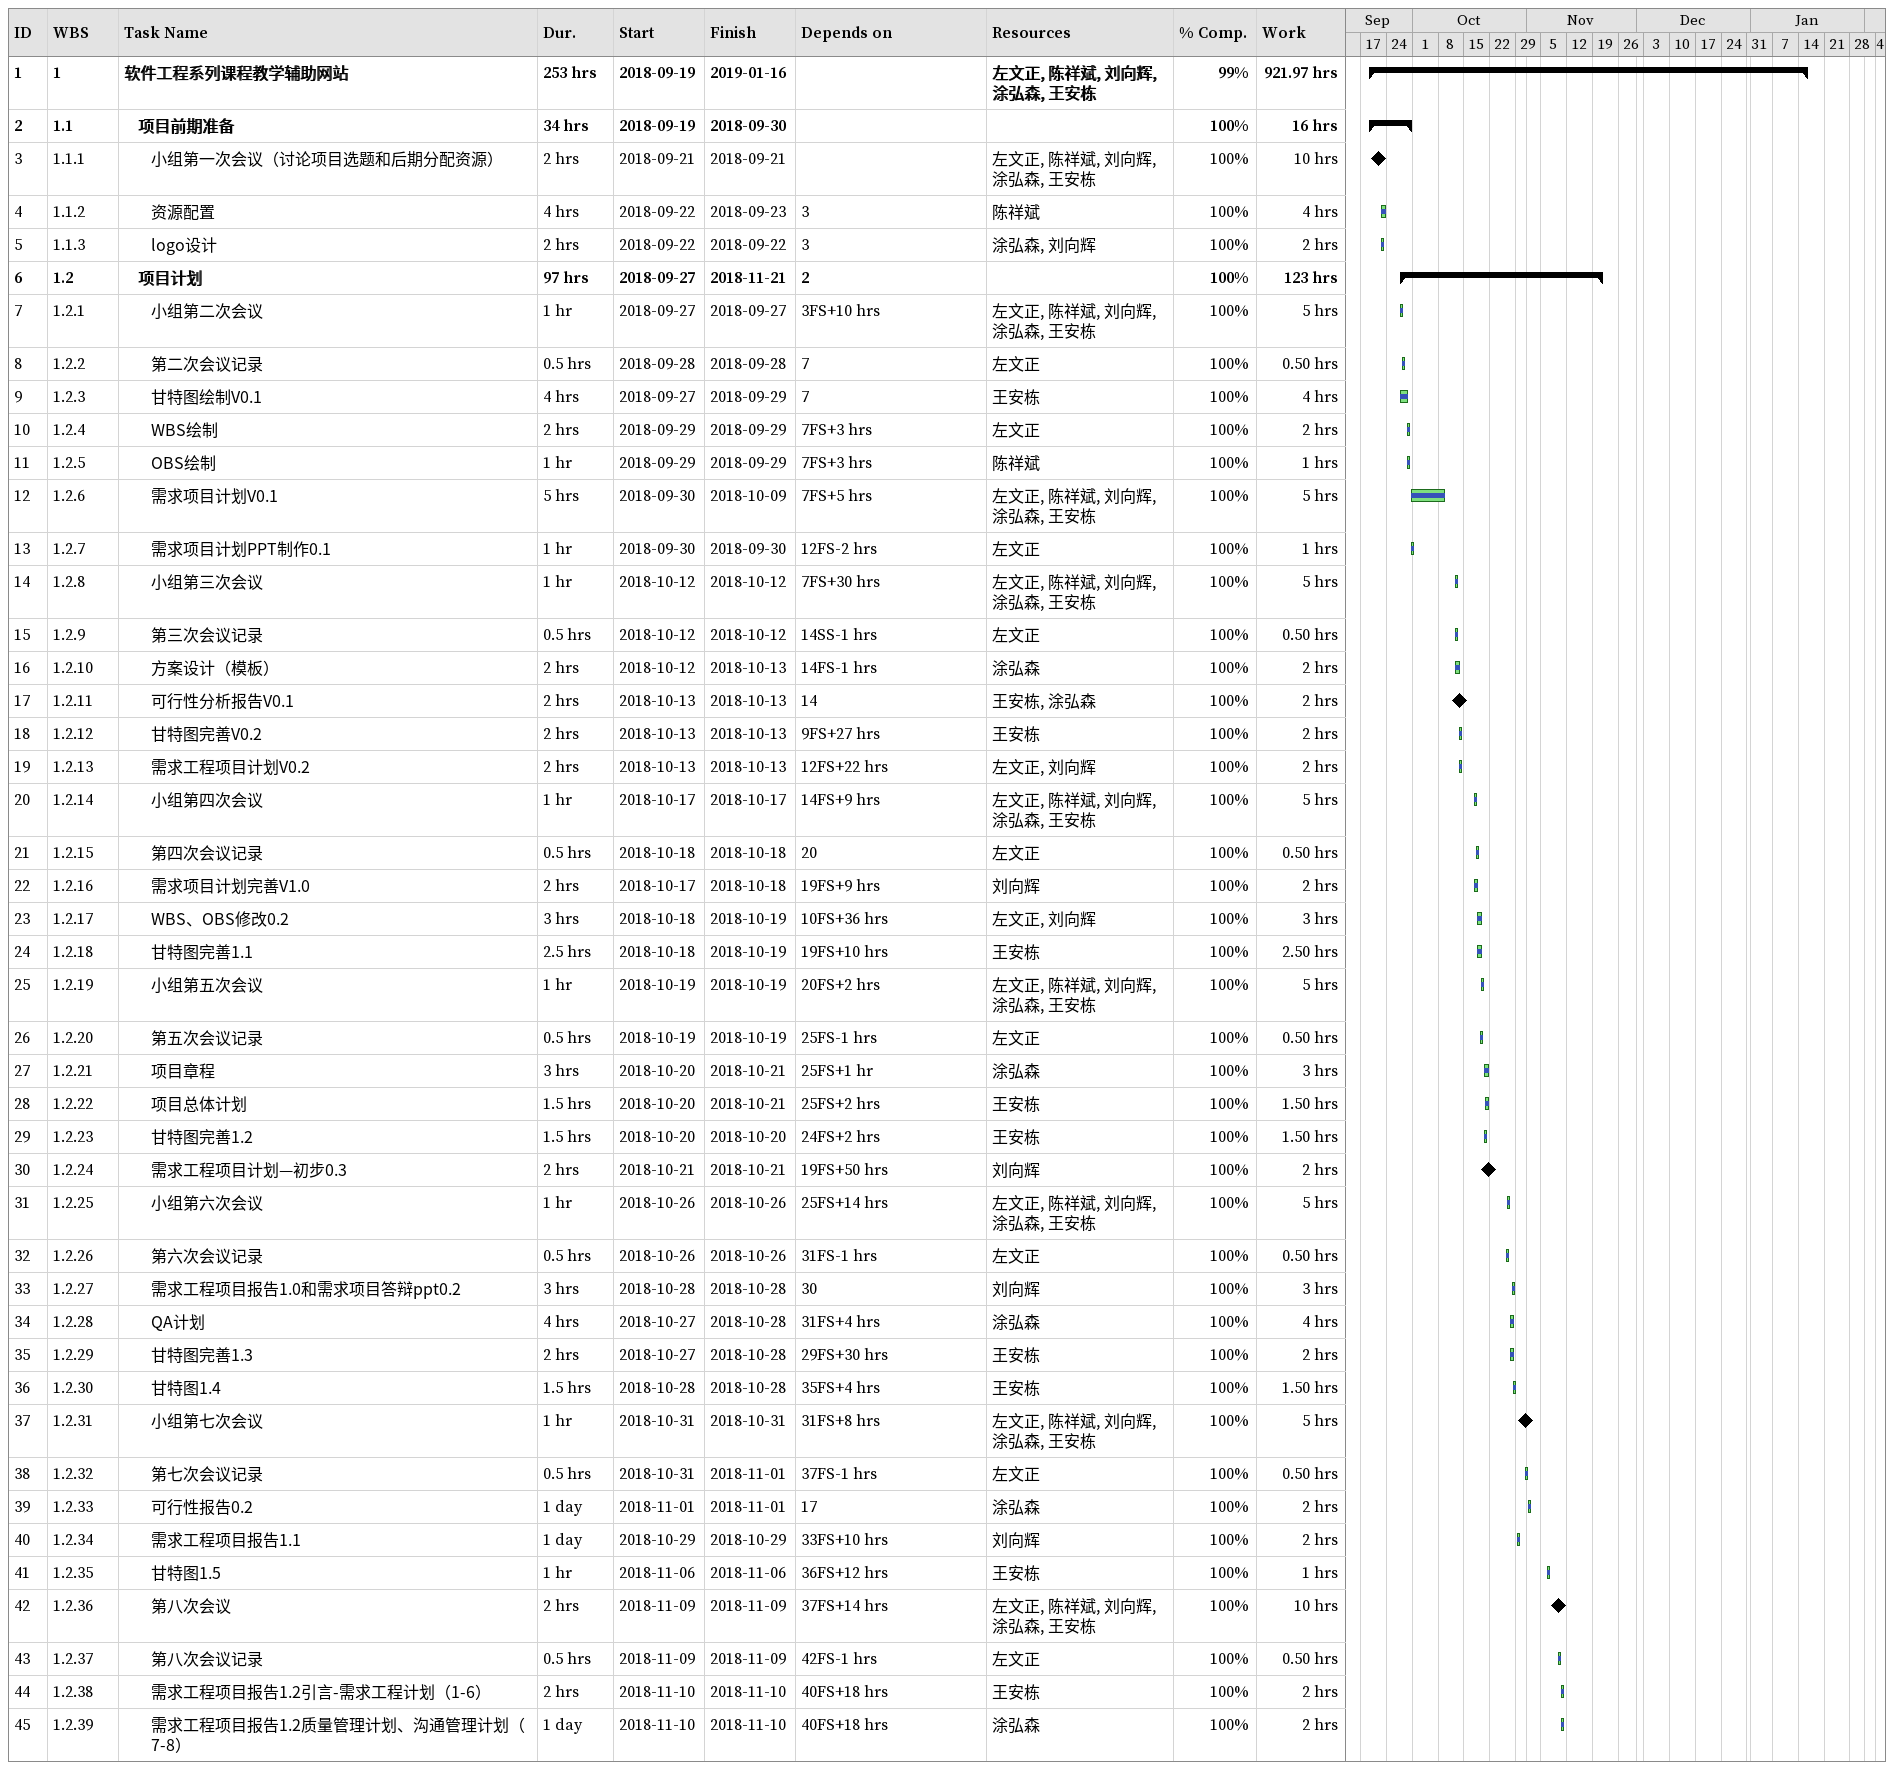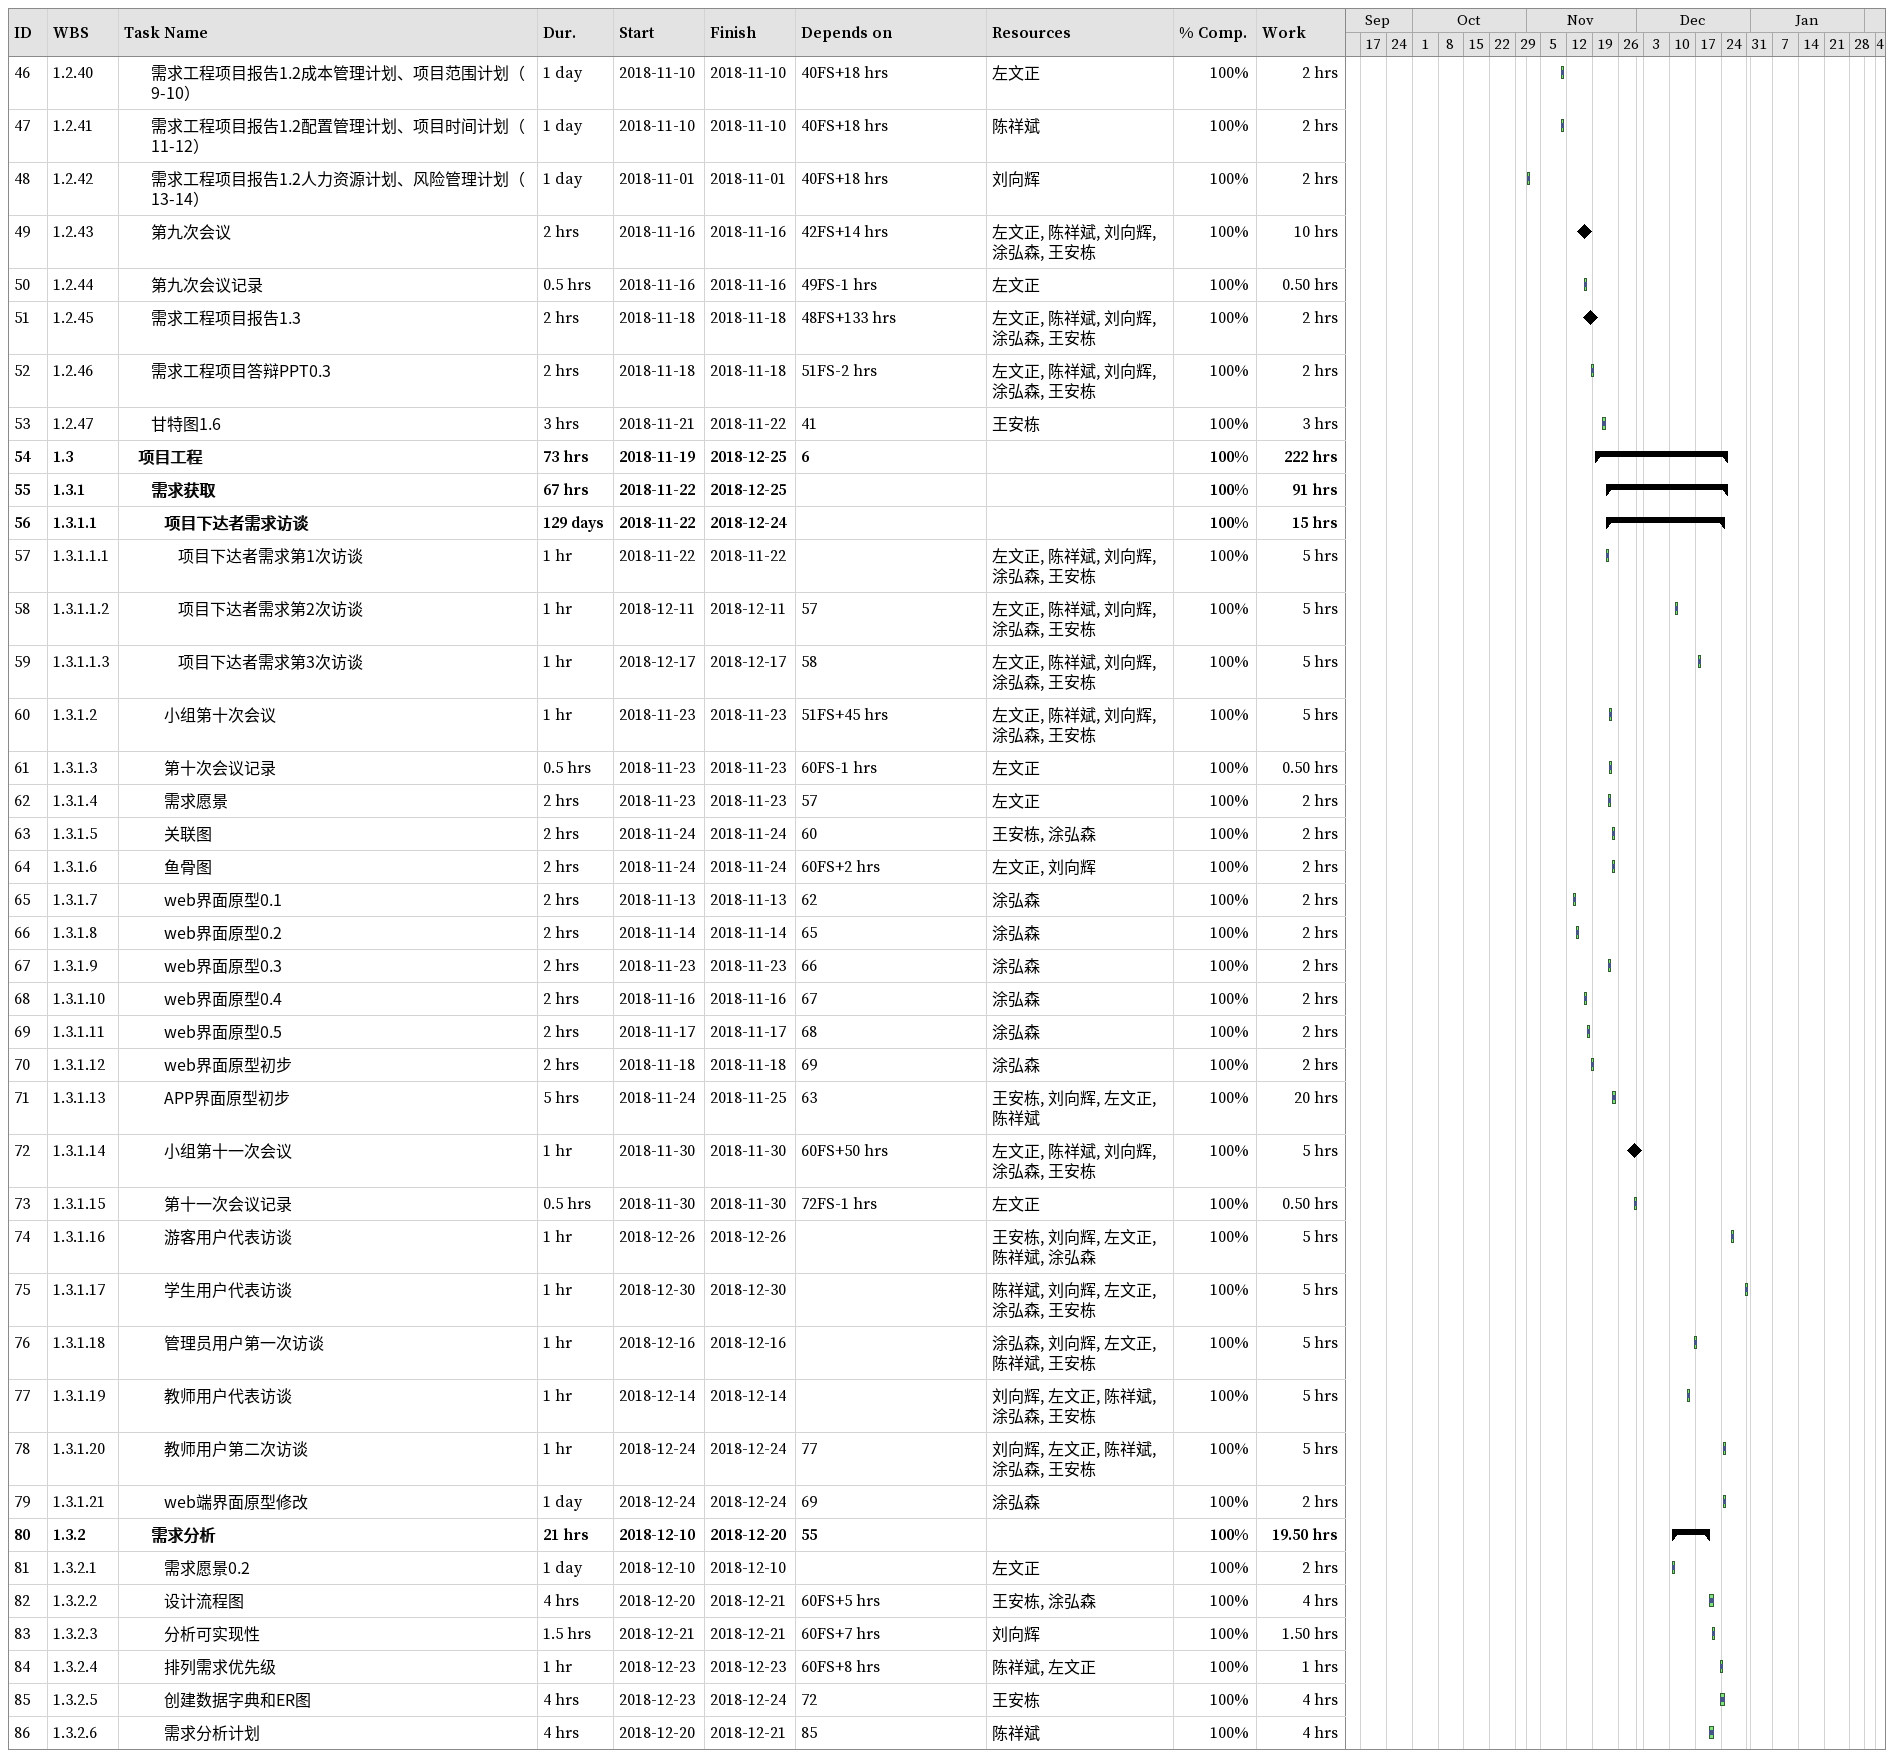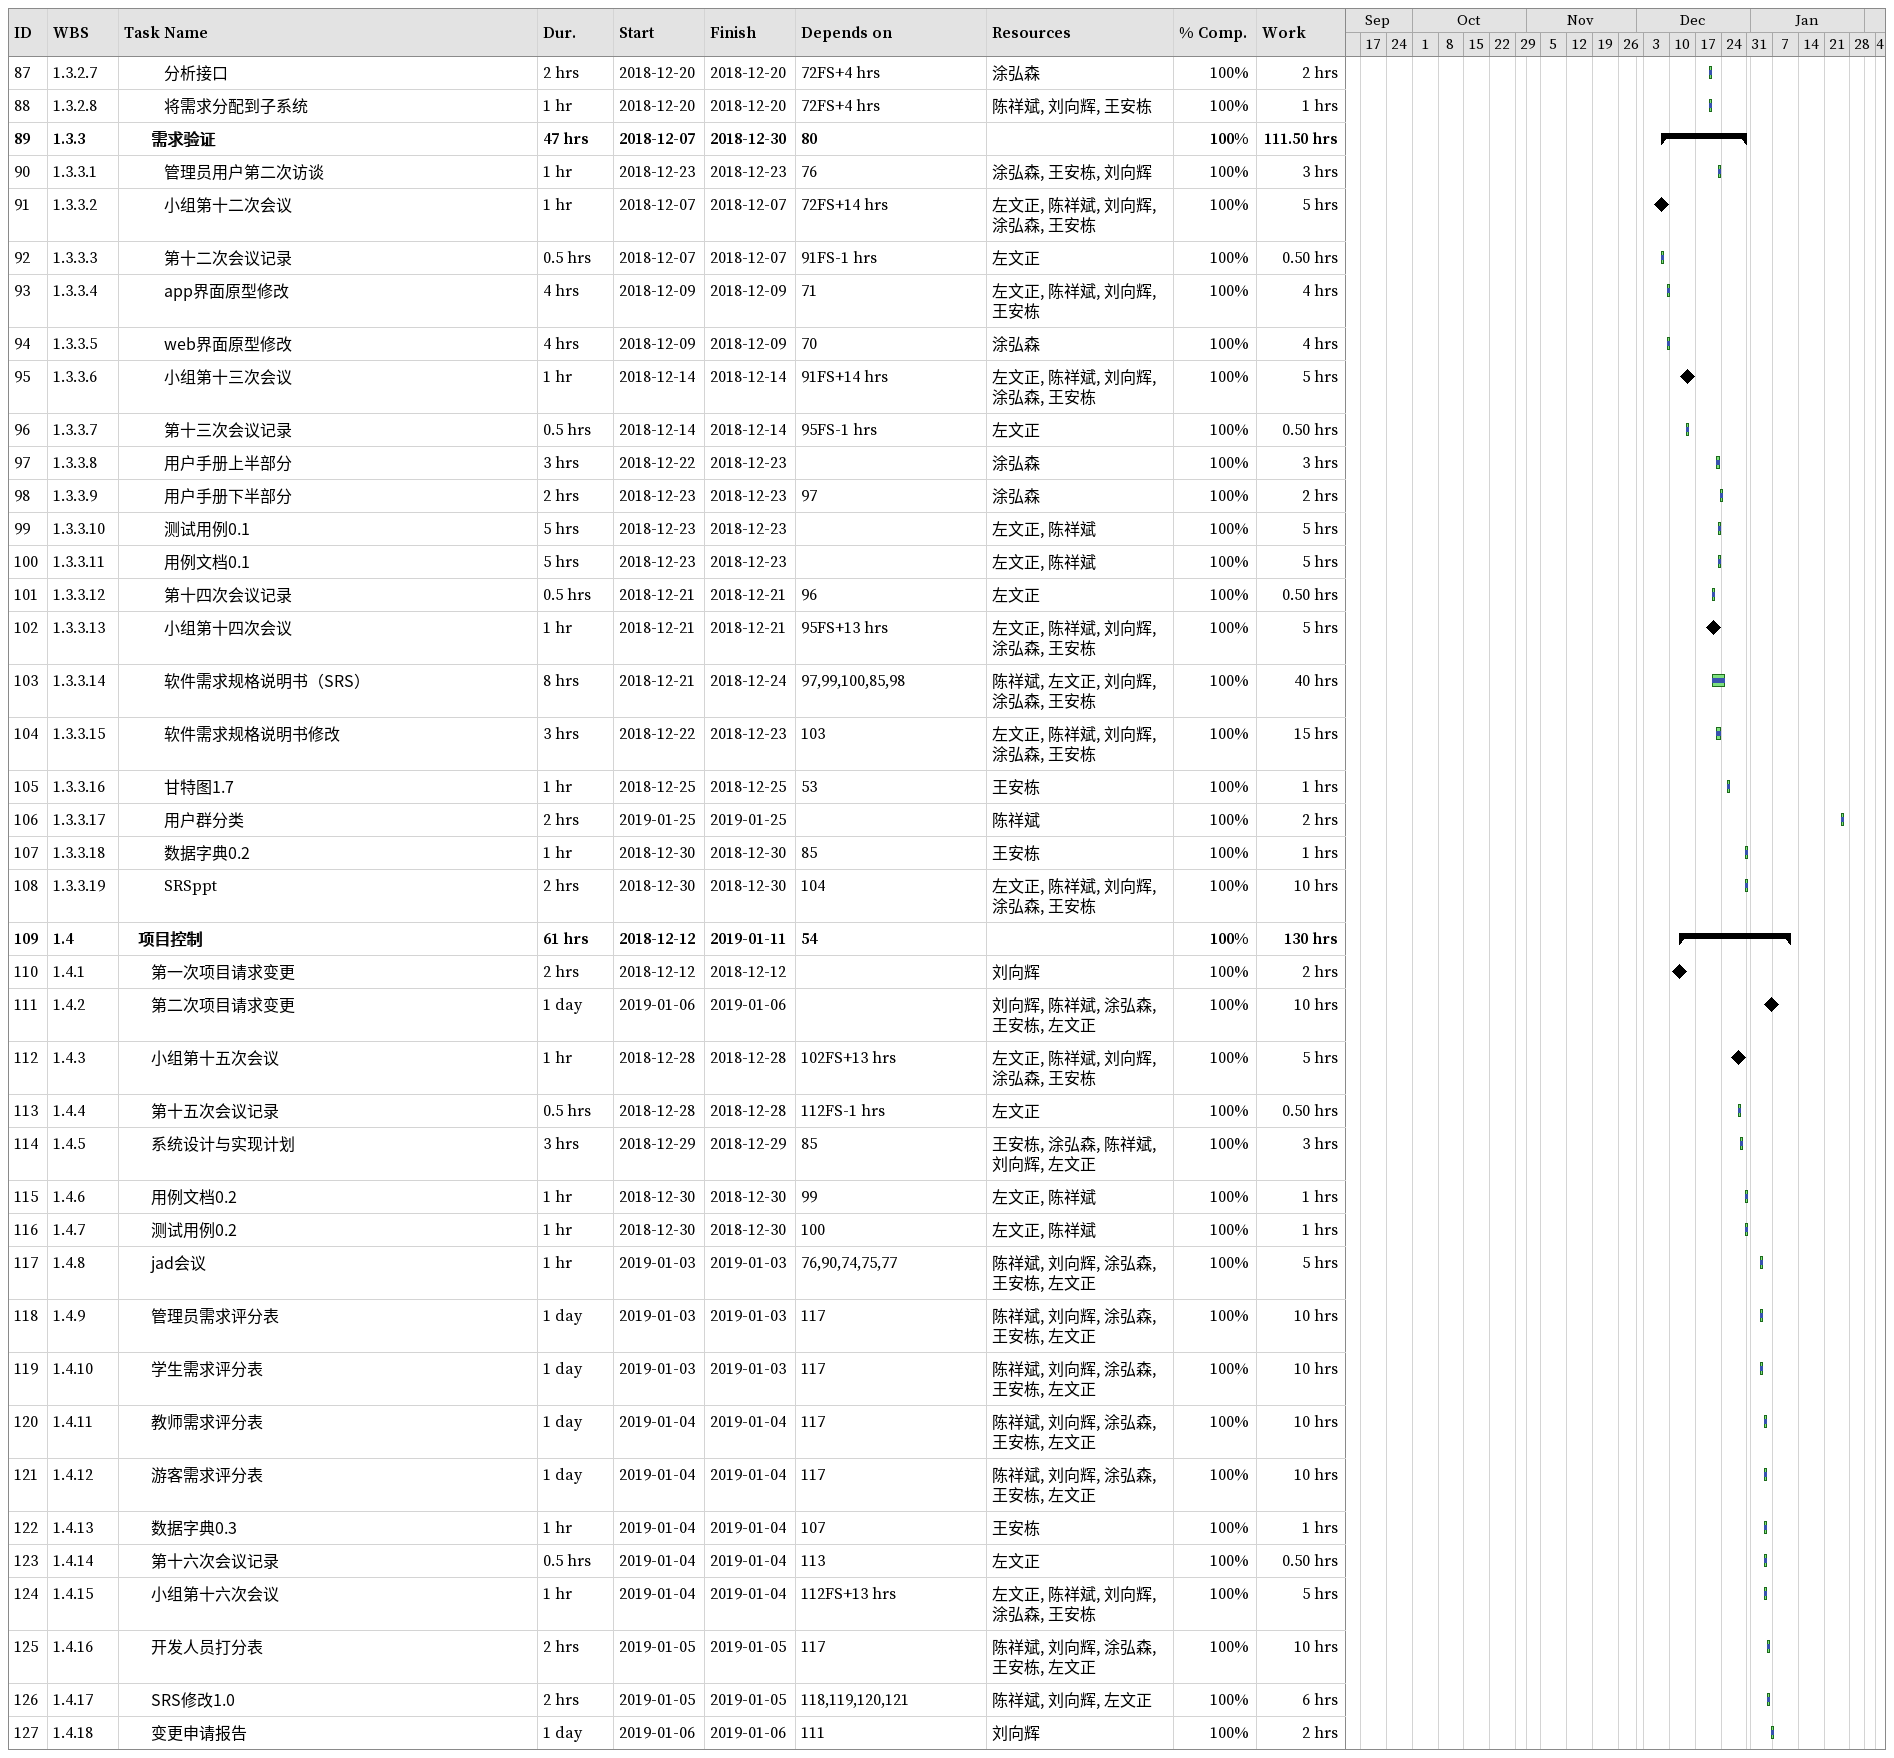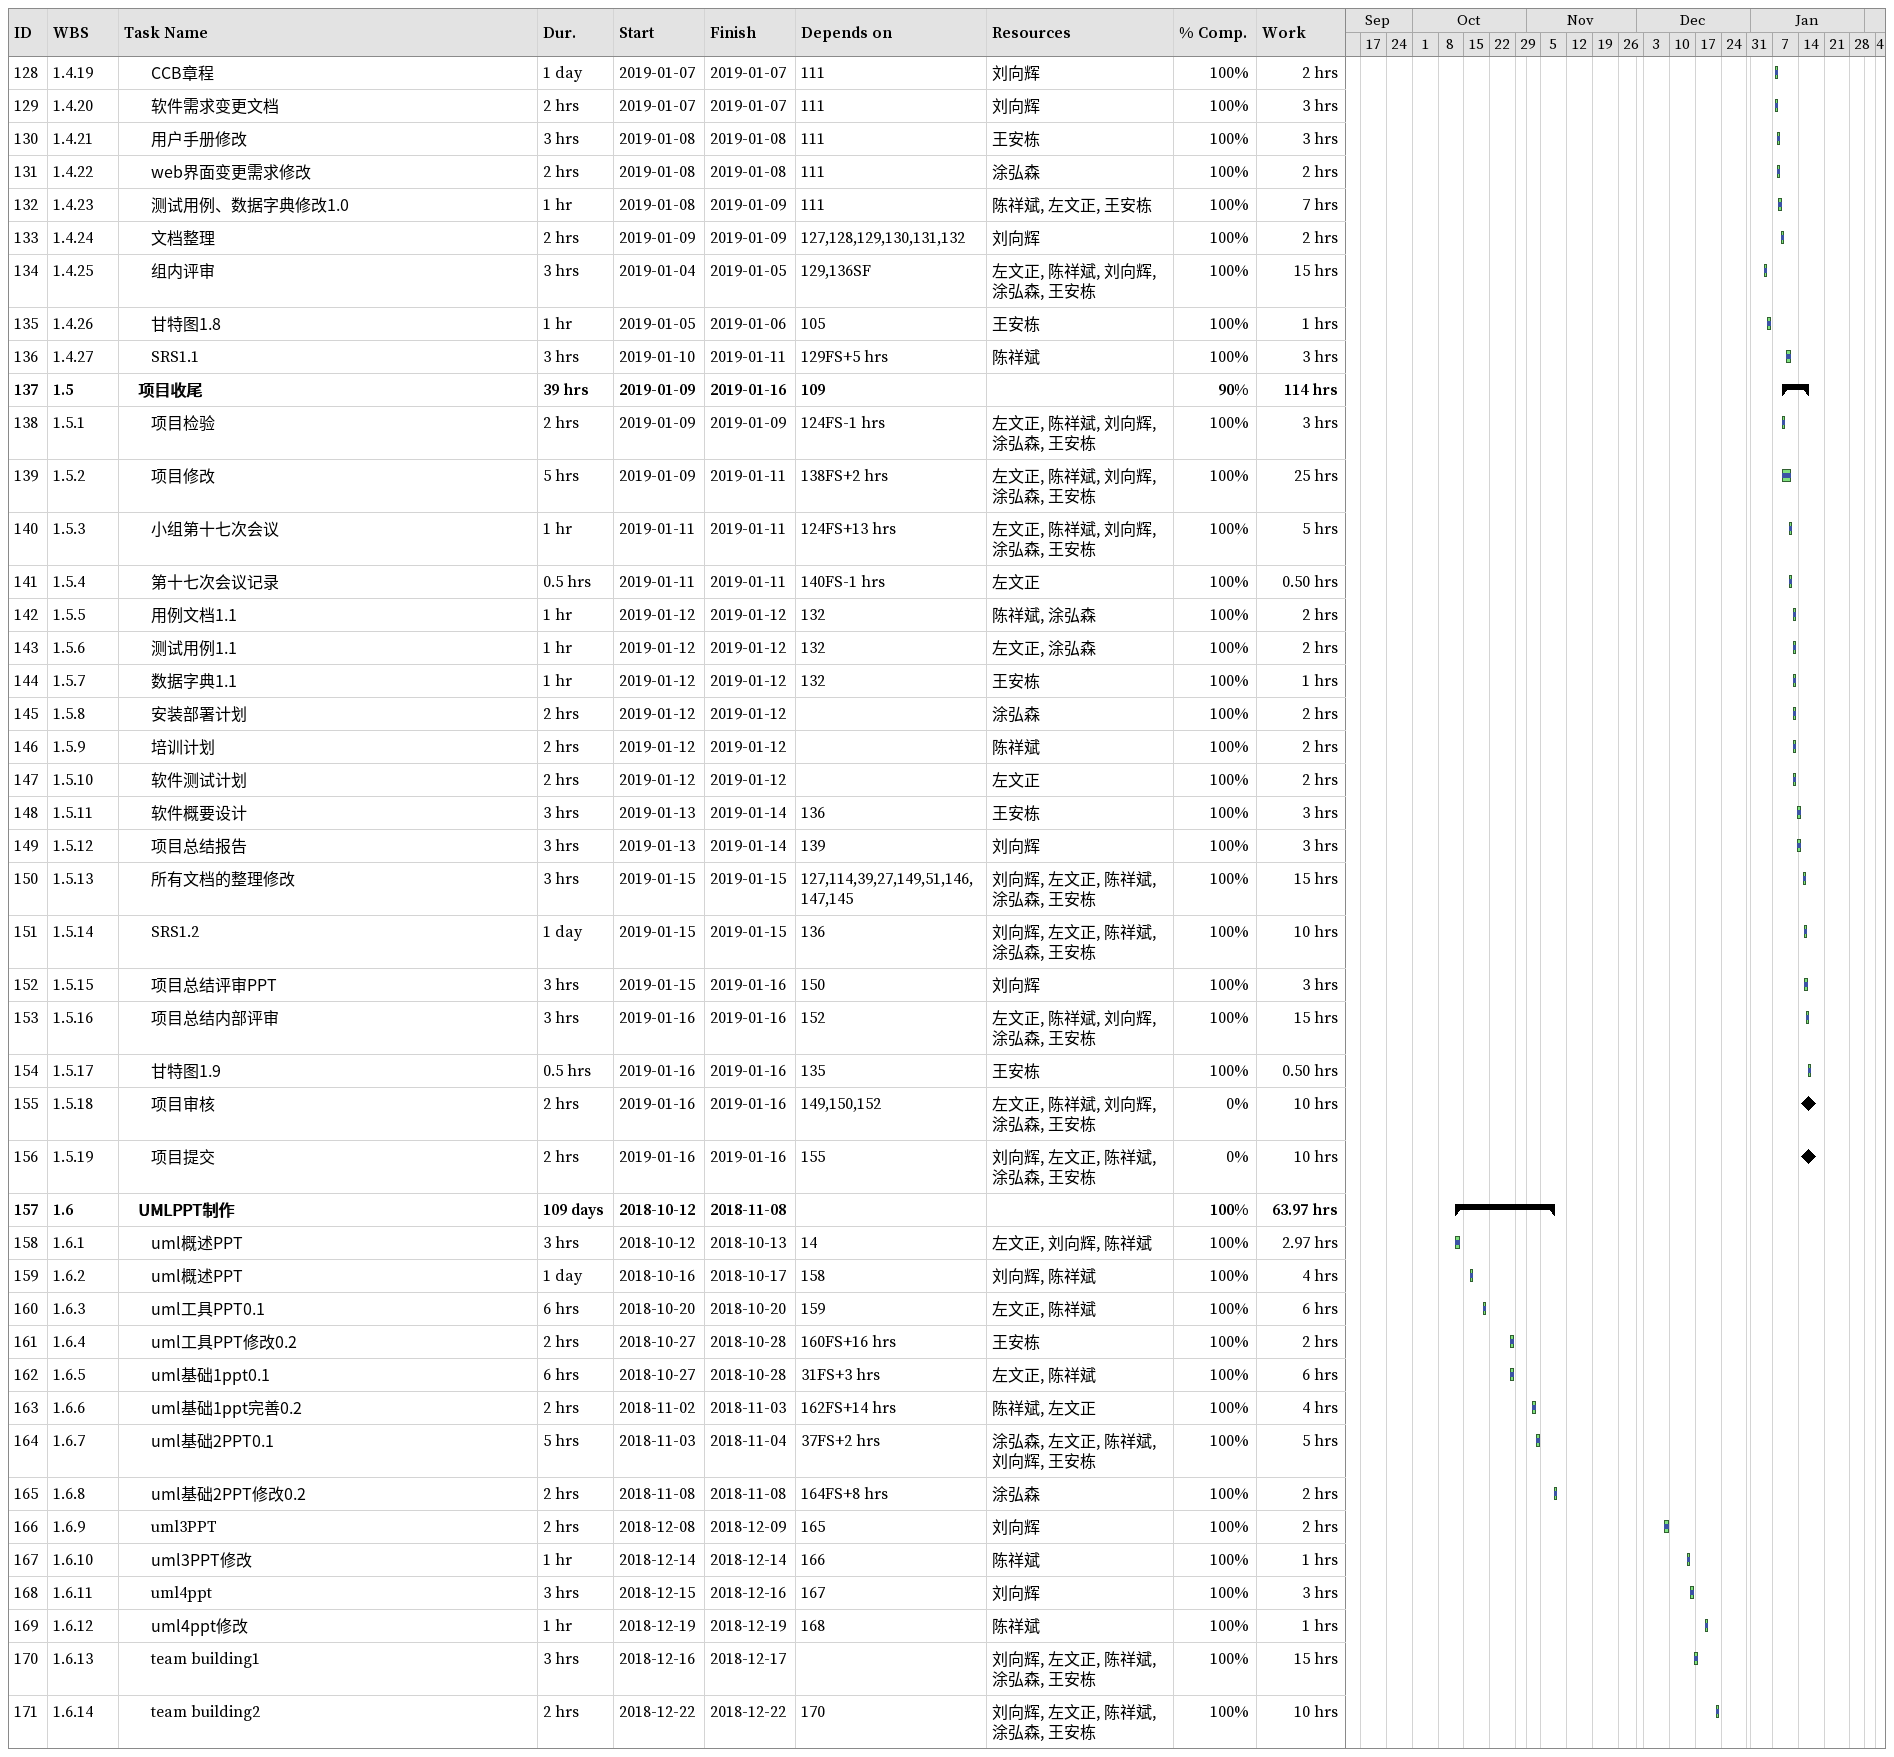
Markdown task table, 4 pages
| ID | WBS | Task | Duration | Start | Finish | Predecessors | Resources | % complete | Work (h) |
|---|---|---|---|---|---|---|---|---|---|
| 1 | 1 | **软件工程系列课程教学辅助网站** | 253h | 2018-09-19 | 2019-01-16 |  | 左文正, 陈祥斌, 刘向辉, 涂弘森, 王安栋 | 99 | 921.97 |
| 2 | 1.1 | **项目前期准备** | 34h | 2018-09-19 | 2018-09-30 |  |  | 100 | 16 |
| 3 | 1.1.1 | 小组第一次会议（讨论项目选题和后期分配资源） | 2h | 2018-09-21 | 2018-09-21 |  | 左文正, 陈祥斌, 刘向辉, 涂弘森, 王安栋 | 100 | 10 |
| 4 | 1.1.2 | 资源配置 | 4h | 2018-09-22 | 2018-09-23 | 3 | 陈祥斌 | 100 | 4 |
| 5 | 1.1.3 | logo设计 | 2h | 2018-09-22 | 2018-09-22 | 3 | 涂弘森, 刘向辉 | 100 | 2 |
| 6 | 1.2 | **项目计划** | 97h | 2018-09-27 | 2018-11-21 | 2 |  | 100 | 123 |
| 7 | 1.2.1 | 小组第二次会议 | 1h | 2018-09-27 | 2018-09-27 | 3FS+10h | 左文正, 陈祥斌, 刘向辉, 涂弘森, 王安栋 | 100 | 5 |
| 8 | 1.2.2 | 第二次会议记录 | 0.5h | 2018-09-28 | 2018-09-28 | 7 | 左文正 | 100 | 0.50 |
| 9 | 1.2.3 | 甘特图绘制V0.1 | 4h | 2018-09-27 | 2018-09-29 | 7 | 王安栋 | 100 | 4 |
| 10 | 1.2.4 | WBS绘制 | 2h | 2018-09-29 | 2018-09-29 | 7FS+3h | 左文正 | 100 | 2 |
| 11 | 1.2.5 | OBS绘制 | 1h | 2018-09-29 | 2018-09-29 | 7FS+3h | 陈祥斌 | 100 | 1 |
| 12 | 1.2.6 | 需求项目计划V0.1 | 5h | 2018-09-30 | 2018-10-09 | 7FS+5h | 左文正, 陈祥斌, 刘向辉, 涂弘森, 王安栋 | 100 | 5 |
| 13 | 1.2.7 | 需求项目计划PPT制作0.1 | 1h | 2018-09-30 | 2018-09-30 | 12FS-2h | 左文正 | 100 | 1 |
| 14 | 1.2.8 | 小组第三次会议 | 1h | 2018-10-12 | 2018-10-12 | 7FS+30h | 左文正, 陈祥斌, 刘向辉, 涂弘森, 王安栋 | 100 | 5 |
| 15 | 1.2.9 | 第三次会议记录 | 0.5h | 2018-10-12 | 2018-10-12 | 14SS-1h | 左文正 | 100 | 0.50 |
| 16 | 1.2.10 | 方案设计（模板） | 2h | 2018-10-12 | 2018-10-13 | 14FS-1h | 涂弘森 | 100 | 2 |
| 17 | 1.2.11 | 可行性分析报告V0.1 | 2h | 2018-10-13 | 2018-10-13 | 14 | 王安栋, 涂弘森 | 100 | 2 |
| 18 | 1.2.12 | 甘特图完善V0.2 | 2h | 2018-10-13 | 2018-10-13 | 9FS+27h | 王安栋 | 100 | 2 |
| 19 | 1.2.13 | 需求工程项目计划V0.2 | 2h | 2018-10-13 | 2018-10-13 | 12FS+22h | 左文正, 刘向辉 | 100 | 2 |
| 20 | 1.2.14 | 小组第四次会议 | 1h | 2018-10-17 | 2018-10-17 | 14FS+9h | 左文正, 陈祥斌, 刘向辉, 涂弘森, 王安栋 | 100 | 5 |
| 21 | 1.2.15 | 第四次会议记录 | 0.5h | 2018-10-18 | 2018-10-18 | 20 | 左文正 | 100 | 0.50 |
| 22 | 1.2.16 | 需求项目计划完善V1.0 | 2h | 2018-10-17 | 2018-10-18 | 19FS+9h | 刘向辉 | 100 | 2 |
| 23 | 1.2.17 | WBS、OBS修改0.2 | 3h | 2018-10-18 | 2018-10-19 | 10FS+36h | 左文正, 刘向辉 | 100 | 3 |
| 24 | 1.2.18 | 甘特图完善1.1 | 2.5h | 2018-10-18 | 2018-10-19 | 19FS+10h | 王安栋 | 100 | 2.50 |
| 25 | 1.2.19 | 小组第五次会议 | 1h | 2018-10-19 | 2018-10-19 | 20FS+2h | 左文正, 陈祥斌, 刘向辉, 涂弘森, 王安栋 | 100 | 5 |
| 26 | 1.2.20 | 第五次会议记录 | 0.5h | 2018-10-19 | 2018-10-19 | 25FS-1h | 左文正 | 100 | 0.50 |
| 27 | 1.2.21 | 项目章程 | 3h | 2018-10-20 | 2018-10-21 | 25FS+1h | 涂弘森 | 100 | 3 |
| 28 | 1.2.22 | 项目总体计划 | 1.5h | 2018-10-20 | 2018-10-21 | 25FS+2h | 王安栋 | 100 | 1.50 |
| 29 | 1.2.23 | 甘特图完善1.2 | 1.5h | 2018-10-20 | 2018-10-20 | 24FS+2h | 王安栋 | 100 | 1.50 |
| 30 | 1.2.24 | 需求工程项目计划—初步0.3 | 2h | 2018-10-21 | 2018-10-21 | 19FS+50h | 刘向辉 | 100 | 2 |
| 31 | 1.2.25 | 小组第六次会议 | 1h | 2018-10-26 | 2018-10-26 | 25FS+14h | 左文正, 陈祥斌, 刘向辉, 涂弘森, 王安栋 | 100 | 5 |
| 32 | 1.2.26 | 第六次会议记录 | 0.5h | 2018-10-26 | 2018-10-26 | 31FS-1h | 左文正 | 100 | 0.50 |
| 33 | 1.2.27 | 需求工程项目报告1.0和需求项目答辩ppt0.2 | 3h | 2018-10-28 | 2018-10-28 | 30 | 刘向辉 | 100 | 3 |
| 34 | 1.2.28 | QA计划 | 4h | 2018-10-27 | 2018-10-28 | 31FS+4h | 涂弘森 | 100 | 4 |
| 35 | 1.2.29 | 甘特图完善1.3 | 2h | 2018-10-27 | 2018-10-28 | 29FS+30h | 王安栋 | 100 | 2 |
| 36 | 1.2.30 | 甘特图1.4 | 1.5h | 2018-10-28 | 2018-10-28 | 35FS+4h | 王安栋 | 100 | 1.50 |
| 37 | 1.2.31 | 小组第七次会议 | 1h | 2018-10-31 | 2018-10-31 | 31FS+8h | 左文正, 陈祥斌, 刘向辉, 涂弘森, 王安栋 | 100 | 5 |
| 38 | 1.2.32 | 第七次会议记录 | 0.5h | 2018-10-31 | 2018-11-01 | 37FS-1h | 左文正 | 100 | 0.50 |
| 39 | 1.2.33 | 可行性报告0.2 | 1d | 2018-11-01 | 2018-11-01 | 17 | 涂弘森 | 100 | 2 |
| 40 | 1.2.34 | 需求工程项目报告1.1 | 1d | 2018-10-29 | 2018-10-29 | 33FS+10h | 刘向辉 | 100 | 2 |
| 41 | 1.2.35 | 甘特图1.5 | 1h | 2018-11-06 | 2018-11-06 | 36FS+12h | 王安栋 | 100 | 1 |
| 42 | 1.2.36 | 第八次会议 | 2h | 2018-11-09 | 2018-11-09 | 37FS+14h | 左文正, 陈祥斌, 刘向辉, 涂弘森, 王安栋 | 100 | 10 |
| 43 | 1.2.37 | 第八次会议记录 | 0.5h | 2018-11-09 | 2018-11-09 | 42FS-1h | 左文正 | 100 | 0.50 |
| 44 | 1.2.38 | 需求工程项目报告1.2引言-需求工程计划（1-6） | 2h | 2018-11-10 | 2018-11-10 | 40FS+18h | 王安栋 | 100 | 2 |
| 45 | 1.2.39 | 需求工程项目报告1.2质量管理计划、沟通管理计划（7-8） | 1d | 2018-11-10 | 2018-11-10 | 40FS+18h | 涂弘森 | 100 | 2 |
| 46 | 1.2.40 | 需求工程项目报告1.2成本管理计划、项目范围计划（9-10） | 1d | 2018-11-10 | 2018-11-10 | 40FS+18h | 左文正 | 100 | 2 |
| 47 | 1.2.41 | 需求工程项目报告1.2配置管理计划、项目时间计划（11-12） | 1d | 2018-11-10 | 2018-11-10 | 40FS+18h | 陈祥斌 | 100 | 2 |
| 48 | 1.2.42 | 需求工程项目报告1.2人力资源计划、风险管理计划（13-14） | 1d | 2018-11-01 | 2018-11-01 | 40FS+18h | 刘向辉 | 100 | 2 |
| 49 | 1.2.43 | 第九次会议 | 2h | 2018-11-16 | 2018-11-16 | 42FS+14h | 左文正, 陈祥斌, 刘向辉, 涂弘森, 王安栋 | 100 | 10 |
| 50 | 1.2.44 | 第九次会议记录 | 0.5h | 2018-11-16 | 2018-11-16 | 49FS-1h | 左文正 | 100 | 0.50 |
| 51 | 1.2.45 | 需求工程项目报告1.3 | 2h | 2018-11-18 | 2018-11-18 | 48FS+133h | 左文正, 陈祥斌, 刘向辉, 涂弘森, 王安栋 | 100 | 2 |
| 52 | 1.2.46 | 需求工程项目答辩PPT0.3 | 2h | 2018-11-18 | 2018-11-18 | 51FS-2h | 左文正, 陈祥斌, 刘向辉, 涂弘森, 王安栋 | 100 | 2 |
| 53 | 1.2.47 | 甘特图1.6 | 3h | 2018-11-21 | 2018-11-22 | 41 | 王安栋 | 100 | 3 |
| 54 | 1.3 | **项目工程** | 73h | 2018-11-19 | 2018-12-25 | 6 |  | 100 | 222 |
| 55 | 1.3.1 | **需求获取** | 67h | 2018-11-22 | 2018-12-25 |  |  | 100 | 91 |
| 56 | 1.3.1.1 | **项目下达者需求访谈** | 129d | 2018-11-22 | 2018-12-24 |  |  | 100 | 15 |
| 57 | 1.3.1.1.1 | 项目下达者需求第1次访谈 | 1h | 2018-11-22 | 2018-11-22 |  | 左文正, 陈祥斌, 刘向辉, 涂弘森, 王安栋 | 100 | 5 |
| 58 | 1.3.1.1.2 | 项目下达者需求第2次访谈 | 1h | 2018-12-11 | 2018-12-11 | 57 | 左文正, 陈祥斌, 刘向辉, 涂弘森, 王安栋 | 100 | 5 |
| 59 | 1.3.1.1.3 | 项目下达者需求第3次访谈 | 1h | 2018-12-17 | 2018-12-17 | 58 | 左文正, 陈祥斌, 刘向辉, 涂弘森, 王安栋 | 100 | 5 |
| 60 | 1.3.1.2 | 小组第十次会议 | 1h | 2018-11-23 | 2018-11-23 | 51FS+45h | 左文正, 陈祥斌, 刘向辉, 涂弘森, 王安栋 | 100 | 5 |
| 61 | 1.3.1.3 | 第十次会议记录 | 0.5h | 2018-11-23 | 2018-11-23 | 60FS-1h | 左文正 | 100 | 0.50 |
| 62 | 1.3.1.4 | 需求愿景 | 2h | 2018-11-23 | 2018-11-23 | 57 | 左文正 | 100 | 2 |
| 63 | 1.3.1.5 | 关联图 | 2h | 2018-11-24 | 2018-11-24 | 60 | 王安栋, 涂弘森 | 100 | 2 |
| 64 | 1.3.1.6 | 鱼骨图 | 2h | 2018-11-24 | 2018-11-24 | 60FS+2h | 左文正, 刘向辉 | 100 | 2 |
| 65 | 1.3.1.7 | web界面原型0.1 | 2h | 2018-11-13 | 2018-11-13 | 62 | 涂弘森 | 100 | 2 |
| 66 | 1.3.1.8 | web界面原型0.2 | 2h | 2018-11-14 | 2018-11-14 | 65 | 涂弘森 | 100 | 2 |
| 67 | 1.3.1.9 | web界面原型0.3 | 2h | 2018-11-23 | 2018-11-23 | 66 | 涂弘森 | 100 | 2 |
| 68 | 1.3.1.10 | web界面原型0.4 | 2h | 2018-11-16 | 2018-11-16 | 67 | 涂弘森 | 100 | 2 |
| 69 | 1.3.1.11 | web界面原型0.5 | 2h | 2018-11-17 | 2018-11-17 | 68 | 涂弘森 | 100 | 2 |
| 70 | 1.3.1.12 | web界面原型初步 | 2h | 2018-11-18 | 2018-11-18 | 69 | 涂弘森 | 100 | 2 |
| 71 | 1.3.1.13 | APP界面原型初步 | 5h | 2018-11-24 | 2018-11-25 | 63 | 王安栋, 刘向辉, 左文正, 陈祥斌 | 100 | 20 |
| 72 | 1.3.1.14 | 小组第十一次会议 | 1h | 2018-11-30 | 2018-11-30 | 60FS+50h | 左文正, 陈祥斌, 刘向辉, 涂弘森, 王安栋 | 100 | 5 |
| 73 | 1.3.1.15 | 第十一次会议记录 | 0.5h | 2018-11-30 | 2018-11-30 | 72FS-1h | 左文正 | 100 | 0.50 |
| 74 | 1.3.1.16 | 游客用户代表访谈 | 1h | 2018-12-26 | 2018-12-26 |  | 王安栋, 刘向辉, 左文正, 陈祥斌, 涂弘森 | 100 | 5 |
| 75 | 1.3.1.17 | 学生用户代表访谈 | 1h | 2018-12-30 | 2018-12-30 |  | 陈祥斌, 刘向辉, 左文正, 涂弘森, 王安栋 | 100 | 5 |
| 76 | 1.3.1.18 | 管理员用户第一次访谈 | 1h | 2018-12-16 | 2018-12-16 |  | 涂弘森, 刘向辉, 左文正, 陈祥斌, 王安栋 | 100 | 5 |
| 77 | 1.3.1.19 | 教师用户代表访谈 | 1h | 2018-12-14 | 2018-12-14 |  | 刘向辉, 左文正, 陈祥斌, 涂弘森, 王安栋 | 100 | 5 |
| 78 | 1.3.1.20 | 教师用户第二次访谈 | 1h | 2018-12-24 | 2018-12-24 | 77 | 刘向辉, 左文正, 陈祥斌, 涂弘森, 王安栋 | 100 | 5 |
| 79 | 1.3.1.21 | web端界面原型修改 | 1d | 2018-12-24 | 2018-12-24 | 69 | 涂弘森 | 100 | 2 |
| 80 | 1.3.2 | **需求分析** | 21h | 2018-12-10 | 2018-12-20 | 55 |  | 100 | 19.50 |
| 81 | 1.3.2.1 | 需求愿景0.2 | 1d | 2018-12-10 | 2018-12-10 |  | 左文正 | 100 | 2 |
| 82 | 1.3.2.2 | 设计流程图 | 4h | 2018-12-20 | 2018-12-21 | 60FS+5h | 王安栋, 涂弘森 | 100 | 4 |
| 83 | 1.3.2.3 | 分析可实现性 | 1.5h | 2018-12-21 | 2018-12-21 | 60FS+7h | 刘向辉 | 100 | 1.50 |
| 84 | 1.3.2.4 | 排列需求优先级 | 1h | 2018-12-23 | 2018-12-23 | 60FS+8h | 陈祥斌, 左文正 | 100 | 1 |
| 85 | 1.3.2.5 | 创建数据字典和ER图 | 4h | 2018-12-23 | 2018-12-24 | 72 | 王安栋 | 100 | 4 |
| 86 | 1.3.2.6 | 需求分析计划 | 4h | 2018-12-20 | 2018-12-21 | 85 | 陈祥斌 | 100 | 4 |
| 87 | 1.3.2.7 | 分析接口 | 2h | 2018-12-20 | 2018-12-20 | 72FS+4h | 涂弘森 | 100 | 2 |
| 88 | 1.3.2.8 | 将需求分配到子系统 | 1h | 2018-12-20 | 2018-12-20 | 72FS+4h | 陈祥斌, 刘向辉, 王安栋 | 100 | 1 |
| 89 | 1.3.3 | **需求验证** | 47h | 2018-12-07 | 2018-12-30 | 80 |  | 100 | 111.50 |
| 90 | 1.3.3.1 | 管理员用户第二次访谈 | 1h | 2018-12-23 | 2018-12-23 | 76 | 涂弘森, 王安栋, 刘向辉 | 100 | 3 |
| 91 | 1.3.3.2 | 小组第十二次会议 | 1h | 2018-12-07 | 2018-12-07 | 72FS+14h | 左文正, 陈祥斌, 刘向辉, 涂弘森, 王安栋 | 100 | 5 |
| 92 | 1.3.3.3 | 第十二次会议记录 | 0.5h | 2018-12-07 | 2018-12-07 | 91FS-1h | 左文正 | 100 | 0.50 |
| 93 | 1.3.3.4 | app界面原型修改 | 4h | 2018-12-09 | 2018-12-09 | 71 | 左文正, 陈祥斌, 刘向辉, 王安栋 | 100 | 4 |
| 94 | 1.3.3.5 | web界面原型修改 | 4h | 2018-12-09 | 2018-12-09 | 70 | 涂弘森 | 100 | 4 |
| 95 | 1.3.3.6 | 小组第十三次会议 | 1h | 2018-12-14 | 2018-12-14 | 91FS+14h | 左文正, 陈祥斌, 刘向辉, 涂弘森, 王安栋 | 100 | 5 |
| 96 | 1.3.3.7 | 第十三次会议记录 | 0.5h | 2018-12-14 | 2018-12-14 | 95FS-1h | 左文正 | 100 | 0.50 |
| 97 | 1.3.3.8 | 用户手册上半部分 | 3h | 2018-12-22 | 2018-12-23 |  | 涂弘森 | 100 | 3 |
| 98 | 1.3.3.9 | 用户手册下半部分 | 2h | 2018-12-23 | 2018-12-23 | 97 | 涂弘森 | 100 | 2 |
| 99 | 1.3.3.10 | 测试用例0.1 | 5h | 2018-12-23 | 2018-12-23 |  | 左文正, 陈祥斌 | 100 | 5 |
| 100 | 1.3.3.11 | 用例文档0.1 | 5h | 2018-12-23 | 2018-12-23 |  | 左文正, 陈祥斌 | 100 | 5 |
| 101 | 1.3.3.12 | 第十四次会议记录 | 0.5h | 2018-12-21 | 2018-12-21 | 96 | 左文正 | 100 | 0.50 |
| 102 | 1.3.3.13 | 小组第十四次会议 | 1h | 2018-12-21 | 2018-12-21 | 95FS+13h | 左文正, 陈祥斌, 刘向辉, 涂弘森, 王安栋 | 100 | 5 |
| 103 | 1.3.3.14 | 软件需求规格说明书（SRS） | 8h | 2018-12-21 | 2018-12-24 | 97, 99, 100, 85, 98 | 陈祥斌, 左文正, 刘向辉, 涂弘森, 王安栋 | 100 | 40 |
| 104 | 1.3.3.15 | 软件需求规格说明书修改 | 3h | 2018-12-22 | 2018-12-23 | 103 | 左文正, 陈祥斌, 刘向辉, 涂弘森, 王安栋 | 100 | 15 |
| 105 | 1.3.3.16 | 甘特图1.7 | 1h | 2018-12-25 | 2018-12-25 | 53 | 王安栋 | 100 | 1 |
| 106 | 1.3.3.17 | 用户群分类 | 2h | 2019-01-25 | 2019-01-25 |  | 陈祥斌 | 100 | 2 |
| 107 | 1.3.3.18 | 数据字典0.2 | 1h | 2018-12-30 | 2018-12-30 | 85 | 王安栋 | 100 | 1 |
| 108 | 1.3.3.19 | SRSppt | 2h | 2018-12-30 | 2018-12-30 | 104 | 左文正, 陈祥斌, 刘向辉, 涂弘森, 王安栋 | 100 | 10 |
| 109 | 1.4 | **项目控制** | 61h | 2018-12-12 | 2019-01-11 | 54 |  | 100 | 130 |
| 110 | 1.4.1 | 第一次项目请求变更 | 2h | 2018-12-12 | 2018-12-12 |  | 刘向辉 | 100 | 2 |
| 111 | 1.4.2 | 第二次项目请求变更 | 1d | 2019-01-06 | 2019-01-06 |  | 刘向辉, 陈祥斌, 涂弘森, 王安栋, 左文正 | 100 | 10 |
| 112 | 1.4.3 | 小组第十五次会议 | 1h | 2018-12-28 | 2018-12-28 | 102FS+13h | 左文正, 陈祥斌, 刘向辉, 涂弘森, 王安栋 | 100 | 5 |
| 113 | 1.4.4 | 第十五次会议记录 | 0.5h | 2018-12-28 | 2018-12-28 | 112FS-1h | 左文正 | 100 | 0.50 |
| 114 | 1.4.5 | 系统设计与实现计划 | 3h | 2018-12-29 | 2018-12-29 | 85 | 王安栋, 涂弘森, 陈祥斌, 刘向辉, 左文正 | 100 | 3 |
| 115 | 1.4.6 | 用例文档0.2 | 1h | 2018-12-30 | 2018-12-30 | 99 | 左文正, 陈祥斌 | 100 | 1 |
| 116 | 1.4.7 | 测试用例0.2 | 1h | 2018-12-30 | 2018-12-30 | 100 | 左文正, 陈祥斌 | 100 | 1 |
| 117 | 1.4.8 | jad会议 | 1h | 2019-01-03 | 2019-01-03 | 76, 90, 74, 75, 77 | 陈祥斌, 刘向辉, 涂弘森, 王安栋, 左文正 | 100 | 5 |
| 118 | 1.4.9 | 管理员需求评分表 | 1d | 2019-01-03 | 2019-01-03 | 117 | 陈祥斌, 刘向辉, 涂弘森, 王安栋, 左文正 | 100 | 10 |
| 119 | 1.4.10 | 学生需求评分表 | 1d | 2019-01-03 | 2019-01-03 | 117 | 陈祥斌, 刘向辉, 涂弘森, 王安栋, 左文正 | 100 | 10 |
| 120 | 1.4.11 | 教师需求评分表 | 1d | 2019-01-04 | 2019-01-04 | 117 | 陈祥斌, 刘向辉, 涂弘森, 王安栋, 左文正 | 100 | 10 |
| 121 | 1.4.12 | 游客需求评分表 | 1d | 2019-01-04 | 2019-01-04 | 117 | 陈祥斌, 刘向辉, 涂弘森, 王安栋, 左文正 | 100 | 10 |
| 122 | 1.4.13 | 数据字典0.3 | 1h | 2019-01-04 | 2019-01-04 | 107 | 王安栋 | 100 | 1 |
| 123 | 1.4.14 | 第十六次会议记录 | 0.5h | 2019-01-04 | 2019-01-04 | 113 | 左文正 | 100 | 0.50 |
| 124 | 1.4.15 | 小组第十六次会议 | 1h | 2019-01-04 | 2019-01-04 | 112FS+13h | 左文正, 陈祥斌, 刘向辉, 涂弘森, 王安栋 | 100 | 5 |
| 125 | 1.4.16 | 开发人员打分表 | 2h | 2019-01-05 | 2019-01-05 | 117 | 陈祥斌, 刘向辉, 涂弘森, 王安栋, 左文正 | 100 | 10 |
| 126 | 1.4.17 | SRS修改1.0 | 2h | 2019-01-05 | 2019-01-05 | 118, 119, 120, 121 | 陈祥斌, 刘向辉, 左文正 | 100 | 6 |
| 127 | 1.4.18 | 变更申请报告 | 1d | 2019-01-06 | 2019-01-06 | 111 | 刘向辉 | 100 | 2 |
| 128 | 1.4.19 | CCB章程 | 1d | 2019-01-07 | 2019-01-07 | 111 | 刘向辉 | 100 | 2 |
| 129 | 1.4.20 | 软件需求变更文档 | 2h | 2019-01-07 | 2019-01-07 | 111 | 刘向辉 | 100 | 3 |
| 130 | 1.4.21 | 用户手册修改 | 3h | 2019-01-08 | 2019-01-08 | 111 | 王安栋 | 100 | 3 |
| 131 | 1.4.22 | web界面变更需求修改 | 2h | 2019-01-08 | 2019-01-08 | 111 | 涂弘森 | 100 | 2 |
| 132 | 1.4.23 | 测试用例、数据字典修改1.0 | 1h | 2019-01-08 | 2019-01-09 | 111 | 陈祥斌, 左文正, 王安栋 | 100 | 7 |
| 133 | 1.4.24 | 文档整理 | 2h | 2019-01-09 | 2019-01-09 | 127, 128, 129, 130, 131, 132 | 刘向辉 | 100 | 2 |
| 134 | 1.4.25 | 组内评审 | 3h | 2019-01-04 | 2019-01-05 | 129, 136SF | 左文正, 陈祥斌, 刘向辉, 涂弘森, 王安栋 | 100 | 15 |
| 135 | 1.4.26 | 甘特图1.8 | 1h | 2019-01-05 | 2019-01-06 | 105 | 王安栋 | 100 | 1 |
| 136 | 1.4.27 | SRS1.1 | 3h | 2019-01-10 | 2019-01-11 | 129FS+5h | 陈祥斌 | 100 | 3 |
| 137 | 1.5 | **项目收尾** | 39h | 2019-01-09 | 2019-01-16 | 109 |  | 90 | 114 |
| 138 | 1.5.1 | 项目检验 | 2h | 2019-01-09 | 2019-01-09 | 124FS-1h | 左文正, 陈祥斌, 刘向辉, 涂弘森, 王安栋 | 100 | 3 |
| 139 | 1.5.2 | 项目修改 | 5h | 2019-01-09 | 2019-01-11 | 138FS+2h | 左文正, 陈祥斌, 刘向辉, 涂弘森, 王安栋 | 100 | 25 |
| 140 | 1.5.3 | 小组第十七次会议 | 1h | 2019-01-11 | 2019-01-11 | 124FS+13h | 左文正, 陈祥斌, 刘向辉, 涂弘森, 王安栋 | 100 | 5 |
| 141 | 1.5.4 | 第十七次会议记录 | 0.5h | 2019-01-11 | 2019-01-11 | 140FS-1h | 左文正 | 100 | 0.50 |
| 142 | 1.5.5 | 用例文档1.1 | 1h | 2019-01-12 | 2019-01-12 | 132 | 陈祥斌, 涂弘森 | 100 | 2 |
| 143 | 1.5.6 | 测试用例1.1 | 1h | 2019-01-12 | 2019-01-12 | 132 | 左文正, 涂弘森 | 100 | 2 |
| 144 | 1.5.7 | 数据字典1.1 | 1h | 2019-01-12 | 2019-01-12 | 132 | 王安栋 | 100 | 1 |
| 145 | 1.5.8 | 安装部署计划 | 2h | 2019-01-12 | 2019-01-12 |  | 涂弘森 | 100 | 2 |
| 146 | 1.5.9 | 培训计划 | 2h | 2019-01-12 | 2019-01-12 |  | 陈祥斌 | 100 | 2 |
| 147 | 1.5.10 | 软件测试计划 | 2h | 2019-01-12 | 2019-01-12 |  | 左文正 | 100 | 2 |
| 148 | 1.5.11 | 软件概要设计 | 3h | 2019-01-13 | 2019-01-14 | 136 | 王安栋 | 100 | 3 |
| 149 | 1.5.12 | 项目总结报告 | 3h | 2019-01-13 | 2019-01-14 | 139 | 刘向辉 | 100 | 3 |
| 150 | 1.5.13 | 所有文档的整理修改 | 3h | 2019-01-15 | 2019-01-15 | 127, 114, 39, 27, 149, 51, 146, 147, 145 | 刘向辉, 左文正, 陈祥斌, 涂弘森, 王安栋 | 100 | 15 |
| 151 | 1.5.14 | SRS1.2 | 1d | 2019-01-15 | 2019-01-15 | 136 | 刘向辉, 左文正, 陈祥斌, 涂弘森, 王安栋 | 100 | 10 |
| 152 | 1.5.15 | 项目总结评审PPT | 3h | 2019-01-15 | 2019-01-16 | 150 | 刘向辉 | 100 | 3 |
| 153 | 1.5.16 | 项目总结内部评审 | 3h | 2019-01-16 | 2019-01-16 | 152 | 左文正, 陈祥斌, 刘向辉, 涂弘森, 王安栋 | 100 | 15 |
| 154 | 1.5.17 | 甘特图1.9 | 0.5h | 2019-01-16 | 2019-01-16 | 135 | 王安栋 | 100 | 0.50 |
| 155 | 1.5.18 | 项目审核 | 2h | 2019-01-16 | 2019-01-16 | 149, 150, 152 | 左文正, 陈祥斌, 刘向辉, 涂弘森, 王安栋 | 0 | 10 |
| 156 | 1.5.19 | 项目提交 | 2h | 2019-01-16 | 2019-01-16 | 155 | 刘向辉, 左文正, 陈祥斌, 涂弘森, 王安栋 | 0 | 10 |
| 157 | 1.6 | **UMLPPT制作** | 109d | 2018-10-12 | 2018-11-08 |  |  | 100 | 63.97 |
| 158 | 1.6.1 | uml概述PPT | 3h | 2018-10-12 | 2018-10-13 | 14 | 左文正, 刘向辉, 陈祥斌 | 100 | 2.97 |
| 159 | 1.6.2 | uml概述PPT | 1d | 2018-10-16 | 2018-10-17 | 158 | 刘向辉, 陈祥斌 | 100 | 4 |
| 160 | 1.6.3 | uml工具PPT0.1 | 6h | 2018-10-20 | 2018-10-20 | 159 | 左文正, 陈祥斌 | 100 | 6 |
| 161 | 1.6.4 | uml工具PPT修改0.2 | 2h | 2018-10-27 | 2018-10-28 | 160FS+16h | 王安栋 | 100 | 2 |
| 162 | 1.6.5 | uml基础1ppt0.1 | 6h | 2018-10-27 | 2018-10-28 | 31FS+3h | 左文正, 陈祥斌 | 100 | 6 |
| 163 | 1.6.6 | uml基础1ppt完善0.2 | 2h | 2018-11-02 | 2018-11-03 | 162FS+14h | 陈祥斌, 左文正 | 100 | 4 |
| 164 | 1.6.7 | uml基础2PPT0.1 | 5h | 2018-11-03 | 2018-11-04 | 37FS+2h | 涂弘森, 左文正, 陈祥斌, 刘向辉, 王安栋 | 100 | 5 |
| 165 | 1.6.8 | uml基础2PPT修改0.2 | 2h | 2018-11-08 | 2018-11-08 | 164FS+8h | 涂弘森 | 100 | 2 |
| 166 | 1.6.9 | uml3PPT | 2h | 2018-12-08 | 2018-12-09 | 165 | 刘向辉 | 100 | 2 |
| 167 | 1.6.10 | uml3PPT修改 | 1h | 2018-12-14 | 2018-12-14 | 166 | 陈祥斌 | 100 | 1 |
| 168 | 1.6.11 | uml4ppt | 3h | 2018-12-15 | 2018-12-16 | 167 | 刘向辉 | 100 | 3 |
| 169 | 1.6.12 | uml4ppt修改 | 1h | 2018-12-19 | 2018-12-19 | 168 | 陈祥斌 | 100 | 1 |
| 170 | 1.6.13 | team building1 | 3h | 2018-12-16 | 2018-12-17 |  | 刘向辉, 左文正, 陈祥斌, 涂弘森, 王安栋 | 100 | 15 |
| 171 | 1.6.14 | team building2 | 2h | 2018-12-22 | 2018-12-22 | 170 | 刘向辉, 左文正, 陈祥斌, 涂弘森, 王安栋 | 100 | 10 |
